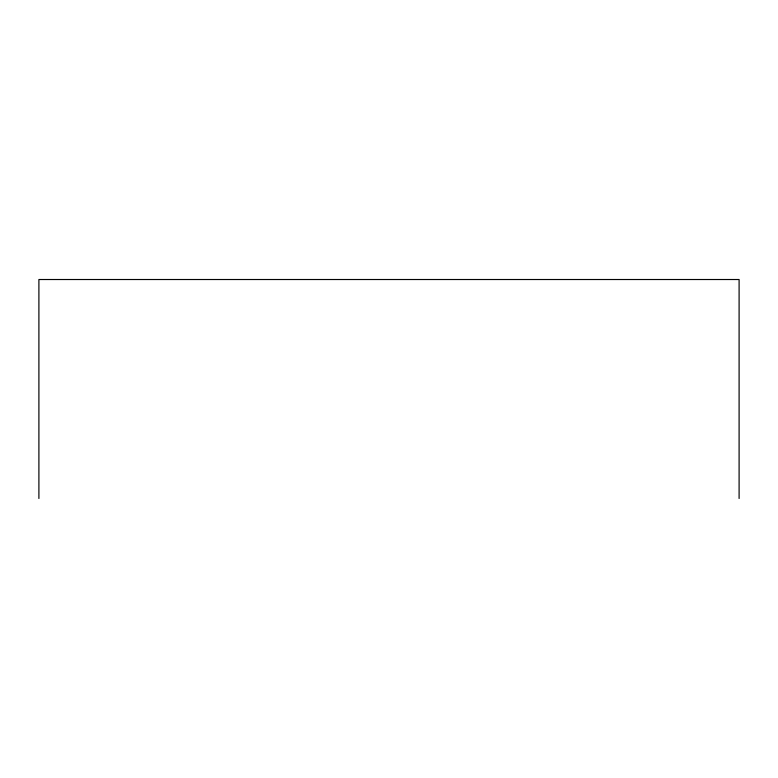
<?xml version="1.0" encoding="UTF-8"?>
<svg xmlns="http://www.w3.org/2000/svg" width="778" height="778" viewBox="0 0 778 778"><rect width="100%" height="100%" fill="white"/><g stroke="black" fill="none" stroke-linecap="round" stroke-linejoin="round"><path stroke-width="1.17" d="M739.1 498.484L739.1 279.516L38.9 279.516L38.9 498.484"/></g></svg>
